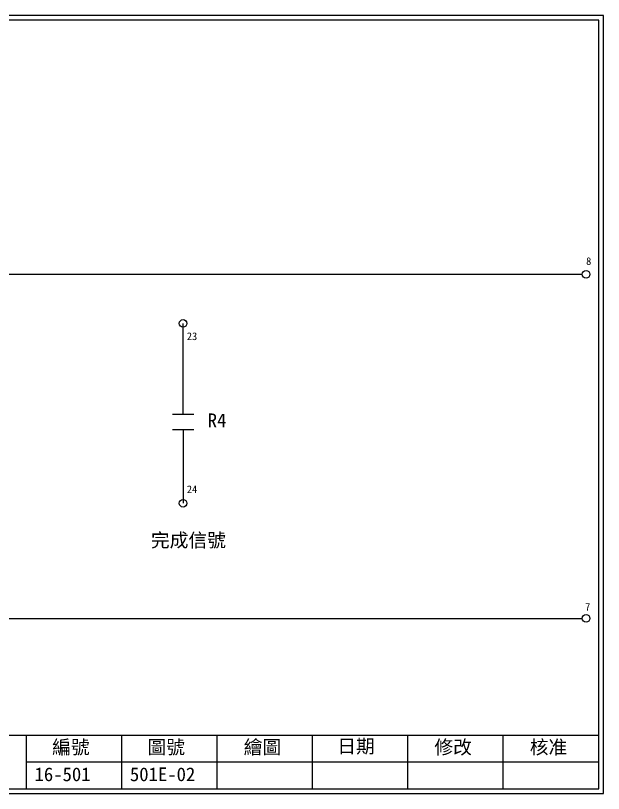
# Model space of a CAD drawing. Extents: x 10 to 297, y 3 to 207.
# Drawn here: x 142.9 to 297, y 3 to 207 of the extents above; entities that cross this region are included whole.
import ezdxf

# ---------------------------------------------------------------- set-up
doc = ezdxf.new("R2010")
doc.units = 0
doc.layers.get('0').update_dxf_attribs({"linetype": 'CONTINUOUS'})
doc.layers.add('圖框層', color=7, linetype='CONTINUOUS')
doc.layers.add('標尺寸層', color=3, linetype='CONTINUOUS')
doc.styles.add('STSL', font='kaiu.ttf')

msp = doc.modelspace()

# ---------------------------------------------------------------- linework, layer by layer
for p, q in [((19.23, 139.12), (291.46, 139.12)), ((186.81, 102.41), (186.81, 126.25)), ((186.81, 98.43), (186.81, 79.1)), ((19.23, 48.91), (291.46, 48.91))]:
    msp.add_line(p, q)
at = {"layer": '圖框層', "color": 7}
for p, q in [((297, 206.97), (10, 206.97)), ((297, 3), (297, 206.97)), ((295.75, 205.72), (11.25, 205.72)), ((295.75, 4.25), (295.75, 205.72)), ((11.25, 18.25), (295.75, 18.25)), ((145.75, 4.25), (145.75, 18.25)), ((170.75, 4.25), (170.75, 18.25)), ((195.75, 4.25), (195.75, 18.25)), ((220.75, 4.25), (220.75, 18.25)), ((245.75, 4.25), (245.75, 18.25)), ((270.75, 4.25), (270.75, 18.25)), ((145.75, 11.25), (295.75, 11.25)), ((11.25, 4.25), (295.75, 4.25)), ((10, 3), (297, 3))]:
    msp.add_line(p, q, dxfattribs=at)
at = {"layer": '標尺寸層', "color": 7}
for p, q in [((184.02, 102.41), (189.59, 102.41)), ((184.02, 98.43), (189.59, 98.43))]:
    msp.add_line(p, q, dxfattribs=at)
for centre in [(292.46, 139.12), (186.81, 126.25), (186.81, 79.1), (292.46, 48.91)]:
    msp.add_circle(centre, 1, dxfattribs=at)

# ---------------------------------------------------------------- texts
at = {"layer": '圖框層', "color": 4, "style": 'STSL'}
for s, height, p in [('8', 2, (292.46, 141.58)), ('23', 2, (187.79, 121.88)), ('R4', 3.6, (193.25, 99.04)), ('24', 2, (187.79, 81.75)), ('完成信號', 3.6, (178.38, 67.6)), ('7', 2, (292.2, 50.91)), ('編號', 3.6, (152.47, 13.34)), ('圖號', 3.6, (177.47, 13.34)), ('繪圖', 3.6, (202.69, 13.34)), ('日期', 3.6, (227.22, 13.59)), ('修改', 3.6, (252.69, 13.34)), ('核准', 3.6, (277.69, 13.34)), ('16-501', 3.6, (147.86, 6.22)), ('501E-02', 3.6, (172.86, 6.22))]:
    msp.add_text(s, height=height, dxfattribs=at).set_placement(p)

doc.saveas('drawing.dxf')
